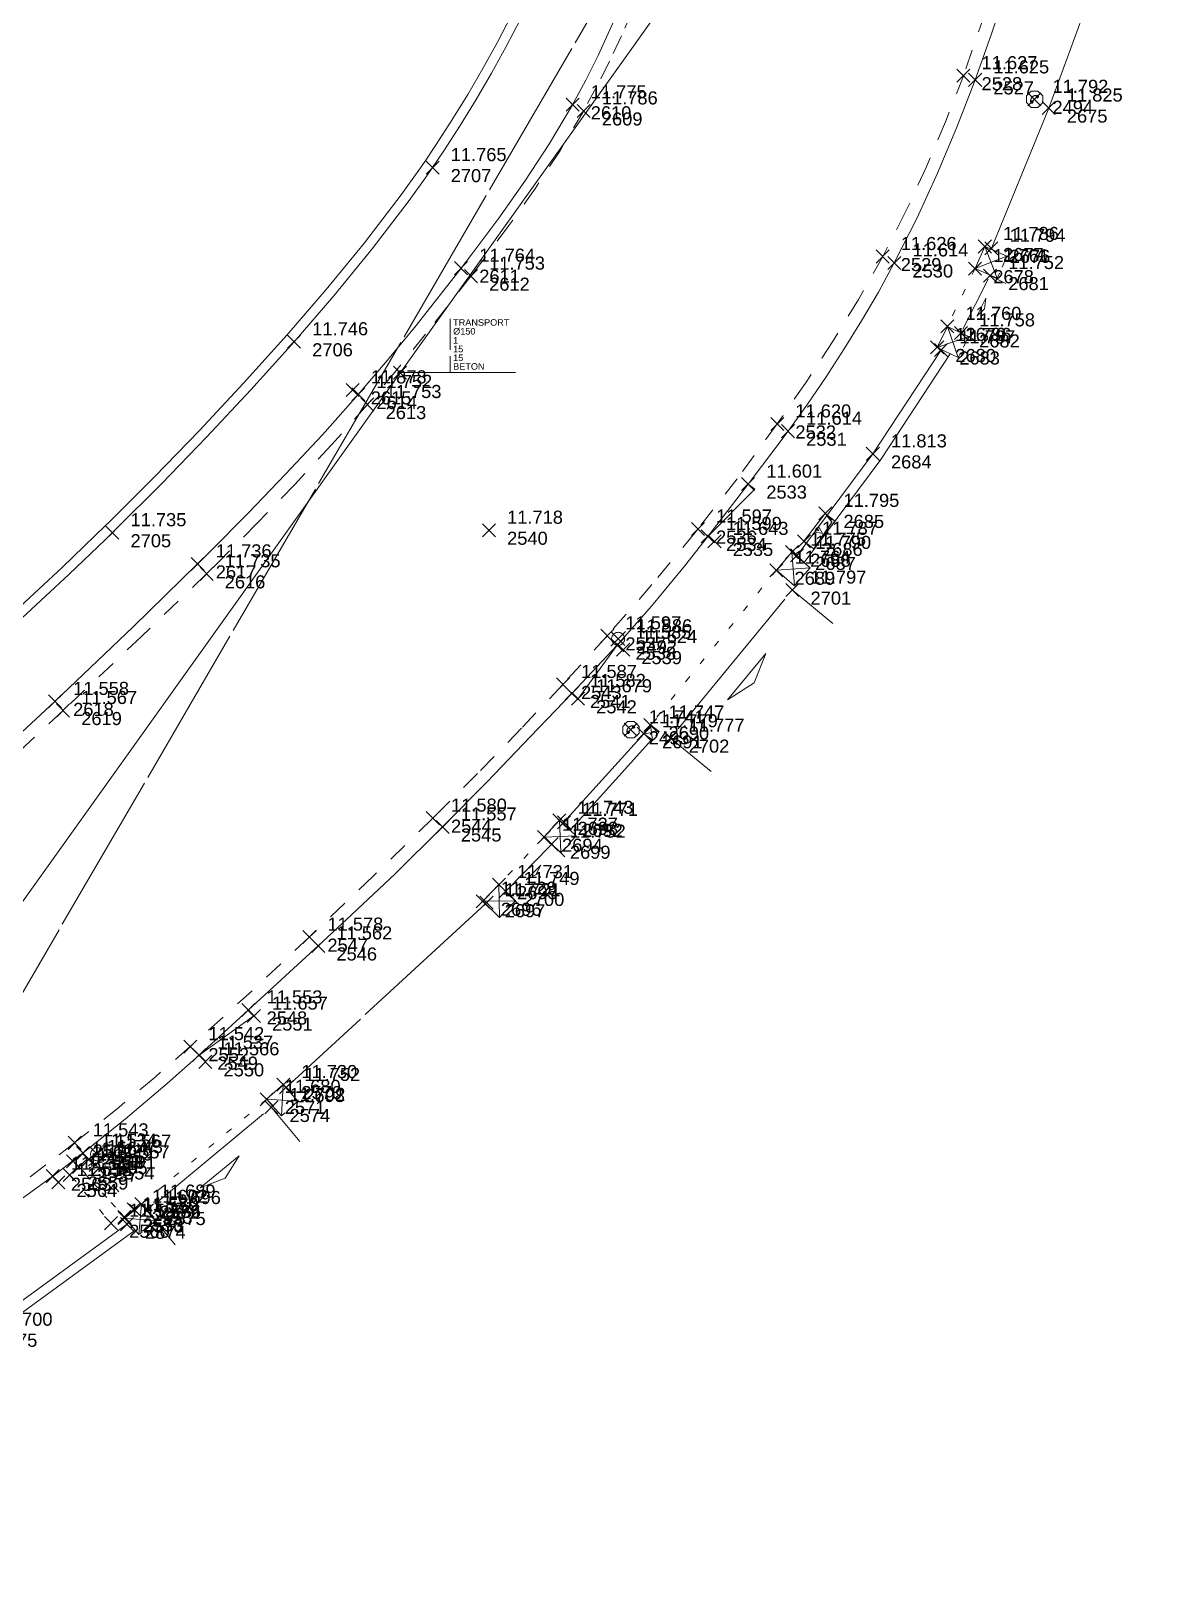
# Model space of a CAD drawing. Header units: metres. Extents: x 1224602 to 1224842, y 7187490 to 7187733.
# Drawn here: x 1224822.01 to 1224839.08, y 7187606.81 to 7187630.63 of the extents above; entities that cross this region are included whole.
import ezdxf

# ---------------------------------------------------------------- set-up
doc = ezdxf.new("R2010")
doc.units = ezdxf.units.M
doc.header["$PDMODE"] = 3
doc.header["$PDSIZE"] = 0.1
for name, pattern in [('LL_0822', [2.5, 2.5, 0]), ('LL_0824', [0.35, 0.1, -0.25]), ('LL_0827', [0.2, 0.1, -0.1]), ('LL_0829', [0.6, 0.3, -0.3]), ('SL_1146', [2.5, 2.5, 0]), ('Socle_Continu', [2.5, 2.5, 0]), ('YL_2901', [2.5, 2.5, 0])]:
    doc.linetypes.add(name, pattern=pattern)
for name, color, linetype, lineweight in [('CLOTU_SCS', 212, 'Socle_Continu', 13), ('EAUPO_SCS', 140, 'Socle_Continu', 13), ('GAZFL_SCS', 40, 'Socle_Continu', 13), ('SIGTA_SCI', 7, 'Socle_Continu', 13), ('SIGTM_SCI', 1, 'Socle_Continu', 13), ('SIGTO_SCI', 255, 'Socle_Continu', 13), ('TELEC_SCS', 3, 'Socle_Continu', 13), ('VOIRI_SCS', 7, 'Socle_Continu', 13)]:
    doc.layers.add(name, color=color, linetype=linetype, lineweight=lineweight)
for name, color, linetype, lineweight, true_color in [('EAUUS_SCI', 7, 'Socle_Continu', 13, 0x7f3f00), ('EAUUS_SCT', 7, 'Socle_Continu', 13, 0x7f3f00), ('SIGTS_PSS', 7, 'Socle_Continu', 13, 0x9966cc)]:
    doc.layers.add(name, color=color, linetype=linetype, lineweight=lineweight, true_color=true_color)
doc.styles.get("Standard").update_dxf_attribs({"font": 'arial.ttf'})
doc.linetypes.add('CL_0181', pattern='A,3,-0.15,0.4,-0.381,["eu",Standard,S=0.254,R=0,X=-0.2,Y=-0.1],-0.381,0.4,-0.15', length=4.862)

# ---------------------------------------------------------------- blocks, each defined once
blk = doc.blocks.new('YP_1521')
at = {"layer": 'SIGTO_SCI', "color": 7, "linetype": 'Socle_Continu'}
blk.add_point((0, 0), dxfattribs=at)
at = {"layer": 'SIGTA_SCI', "linetype": 'Socle_Continu'}
blk.add_attdef('ALT', (0.278, 0.099), '', height=0.2, dxfattribs=at)
at = {"layer": 'SIGTA_SCI', "linetype": 'Socle_Continu', "flags": 9}
blk.add_attdef('CALQUE_ALT', (1.69, -1.18), '', height=0.2, dxfattribs=at)
at = {"layer": 'SIGTM_SCI', "linetype": 'Socle_Continu'}
blk.add_attdef('MAT', (0.278, -0.223), '', height=0.2, dxfattribs=at)
at = {"layer": 'SIGTM_SCI', "linetype": 'Socle_Continu', "flags": 9}
blk.add_attdef('CALQUE_MAT', (1.69, -1.501), '', height=0.2, dxfattribs=at)
at = {"layer": 'SIGTO_SCI', "linetype": 'Socle_Continu', "flags": 9}
for tag, p in [('ID', (1.69, 0.105)), ('NATURE', (1.69, -0.216)), ('FAMILLE', (1.69, -0.538)), ('CALQUE', (1.69, -0.859)), ('PCRS', (1.69, -1.823))]:
    blk.add_attdef(tag, p, '', height=0.2, dxfattribs=at)
blk = doc.blocks.new('AP_0001')
at = {"layer": 'EAUPO_SCS', "linetype": 'Socle_Continu'}
blk.add_line((0.113, 0.113), (-0.113, -0.113), dxfattribs=at)
blk.add_circle((0, 0), 0.1, dxfattribs=at)
at = {"layer": 'EAUPO_SCS', "linetype": 'Socle_Continu', "flags": 9}
for tag, p in [('ID', (0.809, 0.507)), ('NATURE', (0.809, 0.186)), ('FAMILLE', (0.809, -0.135)), ('CALQUE', (0.809, -0.456)), ('PCRS', (0.809, -0.778))]:
    blk.add_attdef(tag, p, '', height=0.2, dxfattribs=at)
blk = doc.blocks.new('IP_0641')
at = {"layer": 'TELEC_SCS', "linetype": 'Socle_Continu'}
h = blk.add_hatch(color=256, dxfattribs=at)
edge = h.paths.add_edge_path()
edge.add_ellipse((0.09, 0.082), major_axis=(0.0254, 0.0254), ratio=1, start_angle=269.1533, end_angle=449.1533, ccw=False)
edge.add_ellipse((0.09, 0.082), major_axis=(0.0254, 0.0254), ratio=1, start_angle=89.1533, end_angle=269.1533, ccw=False)
h = blk.add_hatch(color=256, dxfattribs=at)
edge = h.paths.add_edge_path()
edge.add_ellipse((-0.074, -0.082), major_axis=(0.0254, 0.0254), ratio=1, start_angle=269.0978, end_angle=449.0978, ccw=False)
edge.add_ellipse((-0.074, -0.082), major_axis=(0.0254, 0.0254), ratio=1, start_angle=89.0978, end_angle=269.0978, ccw=False)
at = {"layer": 'TELEC_SCS', "linetype": 'Socle_Continu', "flags": 128}
blk.add_lwpolyline([(0.109, -0.25), (0.257, -0.102), (0.257, 0.102), (0.109, 0.25), (-0.094, 0.25), (-0.243, 0.102), (-0.243, -0.102), (-0.094, -0.25)], close=True, dxfattribs=at)
at = {"layer": 'TELEC_SCS', "linetype": 'Socle_Continu'}
for points in [[(0.09, 0.118, 0.04668), (0.058, 0.121, 0.098491), (-0.007, 0.108, 0.098491), (-0.063, 0.071, 0.098491), (-0.1, 0.015, 0.098491), (-0.113, -0.05, 0.04668), (-0.11, -0.082, 0.098491)], [(0.065, 0.108, 0.003694), (0.065, 0.107, 0.098491), (0.057, 0.096, 0.098491), (0.054, 0.082, 0.098491), (0.057, 0.068, 0.098491), (0.065, 0.057, 0.098491), (0.076, 0.049, 0.098491), (0.09, 0.046, 0.098491), (0.104, 0.049, 0.094763), (0.115, 0.056, 0.098491)], [(0.115, 0.056, 0.003694), (0.115, 0.057, 0.098491), (0.123, 0.068, 0.098491), (0.126, 0.082, 0.098491), (0.123, 0.096, 0.098491), (0.115, 0.107, 0.098491), (0.104, 0.115, 0.098491), (0.09, 0.118, 0.098491), (0.076, 0.115, 0.094763), (0.065, 0.108, 0.098491)], [(-0.099, -0.056, 0.003937), (-0.1, -0.057, 0.098491), (-0.107, -0.068, 0.098491), (-0.11, -0.082, 0.098491), (-0.107, -0.096, 0.098491), (-0.1, -0.107, 0.098491), (-0.088, -0.115, 0.098491), (-0.074, -0.118, 0.098491), (-0.06, -0.115, 0.094518), (-0.049, -0.108, 0.098491)], [(-0.049, -0.108, 0.003937), (-0.049, -0.107, 0.098491), (-0.041, -0.096, 0.098491), (-0.038, -0.082, 0.098491), (-0.041, -0.068, 0.098491), (-0.049, -0.057, 0.098491), (-0.06, -0.049, 0.098491), (-0.074, -0.046, 0.098491), (-0.088, -0.049, 0.094518), (-0.099, -0.056, 0.098491)]]:
    blk.add_lwpolyline(points, format="xyb", dxfattribs=at)
at = {"layer": 'TELEC_SCS', "linetype": 'Socle_Continu', "flags": 9}
for tag, p in [('ID', (0.795, 0.57)), ('NATURE', (0.795, 0.248)), ('FAMILLE', (0.795, -0.073)), ('CALQUE', (0.795, -0.394)), ('PCRS', (0.795, -0.715))]:
    blk.add_attdef(tag, p, '', height=0.2, dxfattribs=at)
blk = doc.blocks.new('LP_0841')
at = {"layer": 'VOIRI_SCS', "linetype": 'Socle_Continu', "flags": 128}
blk.add_lwpolyline([(0, 0), (0, 0.5), (1, 0)], dxfattribs=at)
at = {"layer": 'VOIRI_SCS', "linetype": 'Socle_Continu', "flags": 9}
for tag, p in [('ID', (1.428, 0.548)), ('NATURE', (1.428, 0.227)), ('FAMILLE', (1.428, -0.095)), ('CALQUE', (1.428, -0.416)), ('PCRS', (1.428, -0.737))]:
    blk.add_attdef(tag, p, '', height=0.2, dxfattribs=at)
blk = doc.blocks.new('LP_0842')
at = {"layer": 'VOIRI_SCS', "linetype": 'Socle_Continu', "flags": 128}
blk.add_lwpolyline([(1, 0), (1, 0.5), (0, 0)], dxfattribs=at)
at = {"layer": 'VOIRI_SCS', "linetype": 'Socle_Continu', "flags": 9}
for tag, p in [('ID', (1.488, 0.614)), ('NATURE', (1.488, 0.292)), ('FAMILLE', (1.488, -0.029)), ('CALQUE', (1.488, -0.35)), ('PCRS', (1.488, -0.672))]:
    blk.add_attdef(tag, p, '', height=0.2, dxfattribs=at)
blk = doc.blocks.new('SP_1162')
at = {"layer": 'CLOTU_SCS', "linetype": 'Socle_Continu'}
for p, q in [((0, 0), (1, 1)), ((0, 1), (1, 0))]:
    blk.add_line(p, q, dxfattribs=at)
at = {"layer": 'CLOTU_SCS', "linetype": 'Socle_Continu', "flags": 128}
blk.add_lwpolyline([(1, 0), (0, 0), (0, 1), (1, 1)], close=True, dxfattribs=at)
at = {"layer": 'CLOTU_SCS', "linetype": 'Socle_Continu', "flags": 9}
for tag, p in [('NATURE', (1.089, -0.022)), ('ID', (1.089, 0.299)), ('CALQUE', (1.089, -0.665)), ('FAMILLE', (1.089, -0.344)), ('PCRS', (1.089, -0.986))]:
    blk.add_attdef(tag, p, '', height=0.2, dxfattribs=at)
blk = doc.blocks.new('SP_1161')
at = {"layer": 'CLOTU_SCS', "linetype": 'Socle_Continu'}
for p, q in [((0, 0), (0, 0.2745)), ((1, 0.2745), (1, 0)), ((0.5, 0.1545), (0.3438, 0.103)), ((0.3438, 0.103), (0.6563, 0.103)), ((0.6563, 0.103), (0.5, 0.1545)), ((0.0625, 0), (0.9375, 0))]:
    blk.add_line(p, q, dxfattribs=at)
at = {"layer": 'CLOTU_SCS', "linetype": 'Socle_Continu', "flags": 9}
for tag, p in [('ID', (1.3598, 0.3853)), ('NATURE', (1.3598, 0.0641)), ('FAMILLE', (1.3598, -0.2572)), ('CALQUE', (1.3598, -0.5785)), ('PCRS', (1.3598, -0.8998))]:
    blk.add_attdef(tag, p, '', height=0.2, dxfattribs=at)
blk = doc.blocks.new('JP_0703')
at = {"layer": 'GAZFL_SCS', "linetype": 'Socle_Continu'}
blk.add_hatch(color=256, dxfattribs=at).paths.add_polyline_path([(0, 0), (0, 0.359), (1, 0.359), (0.088, 0.3)])
h = blk.add_hatch(color=256, dxfattribs=at)
edge = h.paths.add_edge_path()
edge.add_line((0.505, 0.179), (0.471, 0.106))
edge.add_line((0.471, 0.106), (0.471, 0.096))
edge.add_ellipse((0.505, 0.099), major_axis=(-0.0336, 0), ratio=0.758629, start_angle=5.446, end_angle=174.554)
edge.add_line((0.538, 0.096), (0.538, 0.106))
edge.add_line((0.538, 0.106), (0.505, 0.179))
at = {"layer": 'GAZFL_SCS', "linetype": 'Socle_Continu', "flags": 128}
blk.add_lwpolyline([(0, 0.359), (0, 0), (1, 0), (1, 0.359)], close=True, dxfattribs=at)
at = {"layer": 'GAZFL_SCS', "linetype": 'Socle_Continu'}
blk.add_lwpolyline([(0, 0), (0, 0.359), (1, 0.359), (0.088, 0.3)], close=True, dxfattribs=at)
blk.add_lwpolyline([(0.578, 0.106), (0.578, 0.124), (0.505, 0.281), (0.432, 0.124), (0.432, 0.106, 0.066358), (0.436, 0.095, 0.1059), (0.452, 0.076, 0.086348), (0.476, 0.064, 0.076263), (0.505, 0.059, 0.076263), (0.534, 0.064, 0.086348), (0.557, 0.076, 0.1059), (0.574, 0.095, 0.066358)], format="xyb", close=True, dxfattribs=at)
at = {"layer": 'GAZFL_SCS', "linetype": 'Socle_Continu', "flags": 9}
for tag, p in [('ID', (1.013, 0.696)), ('NATURE', (1.013, 0.374)), ('FAMILLE', (1.013, 0.053)), ('CALQUE', (1.013, -0.268)), ('PCRS', (1.013, -0.589))]:
    blk.add_attdef(tag, p, '', height=0.2, dxfattribs=at)
blk = doc.blocks.new('*U99')
at = {"layer": 'EAUUS_SCI', "linetype": 'Socle_Continu'}
blk.add_line((2.533, 0), (0, 0), dxfattribs=at)
at = {"layer": 'EAUUS_SCI', "linetype": 'Socle_Continu', "flags": 128}
blk.add_lwpolyline([(3.533, 0), (1.533, 0), (1.533, 1.639)], dxfattribs=at)
at = {"layer": 'EAUUS_SCI', "linetype": 'Socle_Continu'}
blk.add_point((0, 0), dxfattribs=at)
for tag, p in [('TYPE', (1.622, 1.433)), ('DIAM', (1.622, 1.163)), ('NBR', (1.622, 0.885)), ('LARG', (1.622, 0.619)), ('HAUT', (1.622, 0.353)), ('MATER', (1.622, 0.087))]:
    blk.add_attdef(tag, p, '', height=0.2, dxfattribs=at)
at = {"layer": 'EAUUS_SCI', "linetype": 'Socle_Continu', "flags": 9}
for tag, p in [('ID', (2.47, 1.418)), ('NATURE', (2.47, 1.097)), ('FAMILLE', (2.47, 0.776)), ('CALQUE', (2.47, 0.454))]:
    blk.add_attdef(tag, p, '', height=0.2, dxfattribs=at)

msp = doc.modelspace()

# ---------------------------------------------------------------- linework, layer by layer
at = {"layer": 'CLOTU_SCS', "linetype": 'SL_1146'}
for points in [[(1224839.079, 7187634.349, 11.71), (1224838.643, 7187632.383, 11.814), (1224838.368, 7187631.6, 11.811), (1224837.577, 7187629.454, 11.825), (1224836.695, 7187627.294, 11.793)], [(1224821.763, 7187621.758, 11.739), (1224822.486, 7187622.431, 11.738), (1224823.145, 7187623.065, 11.737), (1224823.197, 7187623.115, 11.737), (1224823.897, 7187623.812, 11.739), (1224824.584, 7187624.521, 11.742), (1224825.257, 7187625.243, 11.744), (1224825.918, 7187625.978, 11.747), (1224826.523, 7187626.678, 11.751), (1224827.109, 7187627.393, 11.757), (1224827.67, 7187628.127, 11.762), (1224827.938, 7187628.501, 11.764), (1224828.025, 7187628.628, 11.765), (1224828.196, 7187628.881, 11.767), (1224828.446, 7187629.268, 11.77), (1224828.687, 7187629.661, 11.773), (1224828.919, 7187630.06, 11.776), (1224829.141, 7187630.464, 11.779), (1224829.355, 7187630.873, 11.782)], [(1224821.865, 7187621.647, 11.734), (1224822.589, 7187622.322, 11.733), (1224823.25, 7187622.957, 11.735), (1224823.302, 7187623.009, 11.735), (1224824.004, 7187623.707, 11.738), (1224824.692, 7187624.418, 11.741), (1224825.368, 7187625.142, 11.743), (1224826.03, 7187625.878, 11.746), (1224826.638, 7187626.582, 11.751), (1224827.227, 7187627.3, 11.757), (1224827.79, 7187628.038, 11.762), (1224828.06, 7187628.415, 11.764), (1224828.149, 7187628.543, 11.765), (1224828.321, 7187628.799, 11.767), (1224828.573, 7187629.189, 11.77), (1224828.816, 7187629.584, 11.773), (1224829.049, 7187629.986, 11.776), (1224829.274, 7187630.393, 11.779), (1224829.489, 7187630.805, 11.782)], [(1224835.935, 7187625.76, 11.786), (1224834.886, 7187624.163, 11.813), (1224833.727, 7187622.61, 11.79), (1224833.719, 7187622.599, 11.789)], [(1224836.071, 7187625.694, 11.796), (1224835.009, 7187624.077, 11.796), (1224833.833, 7187622.5, 11.796)], [(1224831.382, 7187619.881, 11.779), (1224830.16, 7187618.526, 11.771), (1224830.144, 7187618.507, 11.768)], [(1224831.504, 7187619.791, 11.778), (1224830.254, 7187618.406, 11.759)], [(1224828.957, 7187617.279, 11.721), (1224825.909, 7187614.47, 11.752), (1224825.906, 7187614.467, 11.751)], [(1224823.502, 7187612.4, 11.597), (1224821.202, 7187610.725, 11.7), (1224819.367, 7187609.589, 11.675), (1224818.339, 7187608.954, 11.655), (1224818.332, 7187608.95, 11.654)], [(1224823.599, 7187612.284, 11.654), (1224821.285, 7187610.601, 11.654), (1224819.446, 7187609.462, 11.654), (1224818.414, 7187608.824, 11.654)]]:
    msp.add_polyline3d(points, dxfattribs=at)
at = {"layer": 'EAUUS_SCT', "linetype": 'CL_0181'}
msp.add_polyline3d([(1224837.324, 7187638.945, 10.44), (1224817.982, 7187611.869, 10.2)], dxfattribs=at)
at = {"layer": 'SIGTS_PSS', "linetype": 'YL_2901'}
msp.add_polyline3d([(1224718.643, 7187594.665, 11.273), (1224724.194, 7187641.786, 11.605), (1224743.464, 7187686.347, 12.019), (1224774.759, 7187705.496, 12.369), (1224807.6, 7187693.028, 12.688), (1224838.124, 7187643.847, 11.839), (1224818.746, 7187610.542, 11.62), (1224772.174, 7187599.12, 11.427)], close=True, dxfattribs=at)
at = {"layer": 'VOIRI_SCS', "linetype": 'LL_0822'}
for points in [[(1224836.943, 7187631.311, 11.671), (1224836.702, 7187630.589, 11.67), (1224836.447, 7187629.871, 11.626), (1224836.173, 7187629.16, 11.654), (1224835.878, 7187628.457, 11.656), (1224835.559, 7187627.764, 11.654), (1224835.215, 7187627.084, 11.614), (1224834.971, 7187626.639, 11.648), (1224834.715, 7187626.2, 11.644), (1224834.449, 7187625.768, 11.638), (1224834.172, 7187625.343, 11.632), (1224833.885, 7187624.924, 11.623), (1224833.589, 7187624.511, 11.614), (1224832.978, 7187623.701, 11.601), (1224832.361, 7187622.9, 11.599), (1224832.004, 7187622.447, 11.606), (1224831.499, 7187621.833, 11.608), (1224830.976, 7187621.236, 11.585), (1224830.28, 7187620.498, 11.582), (1224829.648, 7187619.837, 11.608), (1224828.98, 7187619.142, 11.606), (1224828.304, 7187618.455, 11.557), (1224827.575, 7187617.74, 11.561), (1224826.834, 7187617.038, 11.562), (1224826.4, 7187616.635, 11.562), (1224825.332, 7187615.656, 11.553), (1224824.578, 7187614.965, 11.537), (1224824.09, 7187614.531, 11.547), (1224823.452, 7187613.988, 11.557), (1224822.799, 7187613.464, 11.534), (1224822.337, 7187613.112, 11.531), (1224822.116, 7187612.948, 11.53), (1224821.421, 7187612.449, 11.526)], [(1224831.034, 7187631.034, 11.791), (1224830.683, 7187630.259, 11.784), (1224830.494, 7187629.878, 11.78), (1224830.292, 7187629.504, 11.775), (1224829.941, 7187628.912, 11.77), (1224829.563, 7187628.335, 11.767), (1224829.163, 7187627.771, 11.765), (1224828.749, 7187627.217, 11.764), (1224828.586, 7187627.004, 11.764), (1224827.897, 7187626.129, 11.758), (1224827.459, 7187625.596, 11.754), (1224827.012, 7187625.072, 11.752), (1224826.463, 7187624.456, 11.802), (1224825.9, 7187623.852, 11.776), (1224825.327, 7187623.257, 11.756), (1224824.746, 7187622.67, 11.74), (1224824.554, 7187622.48, 11.736), (1224823.566, 7187621.515, 11.655), (1224822.372, 7187620.376, 11.558), (1224821.202, 7187619.29, 11.585)]]:
    msp.add_polyline3d(points, dxfattribs=at)
at = {"layer": 'VOIRI_SCS', "linetype": 'LL_0829'}
for points in [[(1224831.21, 7187630.951, 11.796), (1224831.038, 7187630.558, 11.793), (1224830.856, 7187630.169, 11.79), (1224830.665, 7187629.786, 11.788), (1224830.462, 7187629.41, 11.786), (1224830.105, 7187628.811, 11.777), (1224829.722, 7187628.228, 11.769), (1224829.318, 7187627.657, 11.762), (1224828.9, 7187627.096, 11.756), (1224828.737, 7187626.882, 11.753), (1224828.042, 7187625.992, 11.753), (1224827.603, 7187625.45, 11.753), (1224827.153, 7187624.918, 11.753), (1224826.605, 7187624.3, 11.748), (1224826.043, 7187623.696, 11.744), (1224825.468, 7187623.102, 11.74), (1224824.884, 7187622.518, 11.736), (1224824.691, 7187622.328, 11.735), (1224823.697, 7187621.37, 11.658), (1224822.496, 7187620.237, 11.567), (1224821.31, 7187619.135, 11.566)], [(1224836.603, 7187630.904, 11.631), (1224836.272, 7187629.949, 11.627), (1224836, 7187629.242, 11.631), (1224835.704, 7187628.544, 11.633), (1224835.383, 7187627.857, 11.631), (1224835.037, 7187627.184, 11.626), (1224834.665, 7187626.524, 11.623), (1224834.27, 7187625.878, 11.622), (1224833.854, 7187625.244, 11.621), (1224833.423, 7187624.621, 11.62), (1224832.809, 7187623.782, 11.606), (1224832.21, 7187623.013, 11.597), (1224832.17, 7187622.962, 11.597), (1224831.506, 7187622.162, 11.596), (1224830.822, 7187621.379, 11.597), (1224830.172, 7187620.666, 11.587), (1224830.144, 7187620.635, 11.587), (1224829.51, 7187619.964, 11.586), (1224828.836, 7187619.273, 11.584), (1224828.154, 7187618.59, 11.58), (1224827.24, 7187617.701, 11.578), (1224826.318, 7187616.822, 11.578), (1224826.263, 7187616.77, 11.578), (1224825.388, 7187615.95, 11.557), (1224824.442, 7187615.094, 11.542), (1224823.903, 7187614.627, 11.543), (1224823.355, 7187614.17, 11.544), (1224822.799, 7187613.722, 11.543), (1224822.672, 7187613.622, 11.543), (1224822.234, 7187613.284, 11.541), (1224821.662, 7187612.857, 11.535)]]:
    msp.add_polyline3d(points, dxfattribs=at)
at = {"layer": 'VOIRI_SCS', "linetype": 'LL_0824'}
for points in [[(1224836.451, 7187626.997, 11.761), (1224836.027, 7187626.114, 11.76)], [(1224833.41, 7187622.383, 11.764), (1224831.482, 7187620.015, 11.747)], [(1224829.853, 7187618.299, 11.727), (1224829.165, 7187617.573, 11.731)], [(1224825.61, 7187614.288, 11.68), (1224823.696, 7187612.685, 11.689)], [(1224823.578, 7187612.606, 11.602), (1224822.995, 7187613.285, 11.557), (1224822.89, 7187613.366, 11.543)], [(1224822.595, 7187613.131, 11.558), (1224823.229, 7187612.393, 11.594)]]:
    msp.add_polyline3d(points, dxfattribs=at)
at = {"layer": 'VOIRI_SCS', "linetype": 'LL_0827'}
msp.add_polyline3d([(1224823.433, 7187612.489, 11.58), (1224822.738, 7187613.252, 11.549), (1224822.65, 7187613.339, 11.564)], dxfattribs=at)

# ---------------------------------------------------------------- block references
at = {"layer": 'CLOTU_SCS', "color": 6, "linetype": 'Socle_Continu'}
for p, xscale, yscale, rotation in [((1224836.6, 7187627.336, 11.786), 0.3698083373588613, 0.3698083373588613, 246.2650782314203), ((1224836.027, 7187626.114, 11.76), 0.3586631595353384, 0.3586631595353384, 244.1599569710915), ((1224833.649, 7187622.659, 11.775), 0.3649960157993281, 0.3649960157993281, 229.0926868261107), ((1224831.482, 7187620.015, 11.747), 0.1671140210246928, 0.1671140210246928, 233.4966849341804), ((1224830.09, 7187618.557, 11.743), 0.3502056937604925, 0.3502056937604925, 227.4088495023501), ((1224829.165, 7187617.573, 11.731), 0.3550225753993609, 0.3550225753993609, 225.711768222528), ((1224825.864, 7187614.514, 11.73), 0.3397983715111231, 0.3397983715111231, 221.6780543859003), ((1224823.696, 7187612.685, 11.689), 0.3315624924844636, 0.3315624924844636, 219.8906213098977)]:
    msp.add_blockref('SP_1162', p, dxfattribs=dict(at, xscale=xscale, yscale=yscale, rotation=rotation))
at = {"layer": 'CLOTU_SCS', "linetype": 'Socle_Continu'}
for p, xscale, yscale, rotation in [((1224836.68, 7187626.891, 11.752), 0.9827759384199762, 0.9827759384199762, 243.131567473073), ((1224833.655, 7187622.079, 11.797), 2.933145774162431, 2.933145774162431, 230.5256686078529), ((1224829.973, 7187618.192, 11.752), 1.01153178667836, 1.01153178667836, 225.6133735208943), ((1224825.683, 7187614.164, 11.702), 2.472720178269772, 2.472720178269772, 219.6277875822784)]:
    msp.add_blockref('SP_1161', p, dxfattribs=dict(at, xscale=xscale, yscale=yscale, rotation=rotation))
at = {"layer": 'EAUPO_SCS', "linetype": 'Socle_Continu'}
for p in [(1224830.989, 7187621.333, 11.586), (1224823.017, 7187613.449, 11.567)]:
    msp.add_blockref('AP_0001', p, dxfattribs=at)
at = {"layer": 'EAUUS_SCI', "linetype": 'Socle_Continu', "xscale": 0.5, "yscale": 0.5, "zscale": 0.5}
msp.add_blockref('*U99', (1224827.653, 7187625.407), dxfattribs=at).add_auto_attribs({'TYPE': 'TRANSPORT', 'DIAM': 'Ø150', 'NBR': '1', 'LARG': '15', 'HAUT': '15', 'MATER': 'BETON'})
at = {"layer": 'GAZFL_SCS', "linetype": 'Socle_Continu', "xscale": 0.5380746967729324, "yscale": 0.5380746967729324, "rotation": 232.514107925024}
msp.add_blockref('JP_0703', (1224834.159, 7187623.253, 11.795), dxfattribs=at)
at = {"layer": 'SIGTO_SCI', "linetype": 'Socle_Continu'}
for p, values in [((1224836.272, 7187629.949, 11.627), {'ALT': '11.627', 'MAT': '2528'}), ((1224836.452, 7187629.885, 11.625), {'ALT': '11.625', 'MAT': '2527'}), ((1224830.292, 7187629.504, 11.775), {'ALT': '11.775', 'MAT': '2610'}), ((1224830.462, 7187629.41, 11.786), {'ALT': '11.786', 'MAT': '2609'}), ((1224837.357, 7187629.587, 11.792), {'ALT': '11.792', 'MAT': '2494'}), ((1224837.577, 7187629.454, 11.825), {'ALT': '11.825', 'MAT': '2675'}), ((1224828.149, 7187628.543, 11.765), {'ALT': '11.765', 'MAT': '2707'}), ((1224836.6, 7187627.336, 11.786), {'ALT': '11.786', 'MAT': '2677'}), ((1224836.701, 7187627.308, 11.794), {'ALT': '11.794', 'MAT': '2676'}), ((1224828.586, 7187627.004, 11.764), {'ALT': '11.764', 'MAT': '2611'}), ((1224835.036, 7187627.182, 11.626), {'ALT': '11.626', 'MAT': '2529'}), ((1224835.215, 7187627.084, 11.614), {'ALT': '11.614', 'MAT': '2530'}), ((1224828.737, 7187626.882, 11.753), {'ALT': '11.753', 'MAT': '2612'}), ((1224836.451, 7187626.997, 11.761), {'ALT': '11.761', 'MAT': '2678'}), ((1224836.68, 7187626.891, 11.752), {'ALT': '11.752', 'MAT': '2681'}), ((1224836.027, 7187626.114, 11.76), {'ALT': '11.760', 'MAT': '2679'}), ((1224826.03, 7187625.878, 11.746), {'ALT': '11.746', 'MAT': '2706'}), ((1224836.235, 7187626.014, 11.758), {'ALT': '11.758', 'MAT': '2682'}), ((1224835.871, 7187625.791, 11.786), {'ALT': '11.786', 'MAT': '2680'}), ((1224835.931, 7187625.753, 11.787), {'ALT': '11.787', 'MAT': '2683'}), ((1224826.926, 7187625.142, 11.878), {'ALT': '11.878', 'MAT': '2615'}), ((1224827.012, 7187625.072, 11.752), {'ALT': '11.752', 'MAT': '2614'}), ((1224827.153, 7187624.918, 11.753), {'ALT': '11.753', 'MAT': '2613'}), ((1224833.423, 7187624.621, 11.62), {'ALT': '11.620', 'MAT': '2532'}), ((1224833.588, 7187624.51, 11.614), {'ALT': '11.614', 'MAT': '2531'}), ((1224834.886, 7187624.163, 11.813), {'ALT': '11.813', 'MAT': '2684'}), ((1224832.978, 7187623.701, 11.601), {'ALT': '11.601', 'MAT': '2533'}), ((1224834.159, 7187623.253, 11.795), {'ALT': '11.795', 'MAT': '2685'}), ((1224823.25, 7187622.957, 11.735), {'ALT': '11.735', 'MAT': '2705'}), ((1224829.012, 7187622.995, 11.718), {'ALT': '11.718', 'MAT': '2540'}), ((1224832.21, 7187623.013, 11.597), {'ALT': '11.597', 'MAT': '2536'}), ((1224832.361, 7187622.9, 11.599), {'ALT': '11.599', 'MAT': '2534'}), ((1224832.463, 7187622.824, 11.643), {'ALT': '11.643', 'MAT': '2535'}), ((1224833.831, 7187622.826, 11.787), {'ALT': '11.787', 'MAT': '2686'}), ((1224824.554, 7187622.48, 11.736), {'ALT': '11.736', 'MAT': '2617'}), ((1224833.649, 7187622.659, 11.775), {'ALT': '11.775', 'MAT': '2688'}), ((1224833.727, 7187622.61, 11.79), {'ALT': '11.790', 'MAT': '2687'}), ((1224824.691, 7187622.328, 11.735), {'ALT': '11.735', 'MAT': '2616'}), ((1224833.41, 7187622.383, 11.764), {'ALT': '11.764', 'MAT': '2689'}), ((1224833.655, 7187622.079, 11.797), {'ALT': '11.797', 'MAT': '2701'}), ((1224830.822, 7187621.379, 11.597), {'ALT': '11.597', 'MAT': '2537'}), ((1224830.989, 7187621.333, 11.586), {'ALT': '11.586', 'MAT': '2492'}), ((1224830.976, 7187621.236, 11.585), {'ALT': '11.585', 'MAT': '2538'}), ((1224831.066, 7187621.169, 11.624), {'ALT': '11.624', 'MAT': '2539'}), ((1224830.144, 7187620.635, 11.587), {'ALT': '11.587', 'MAT': '2543'}), ((1224822.372, 7187620.376, 11.558), {'ALT': '11.558', 'MAT': '2618'}), ((1224830.28, 7187620.498, 11.582), {'ALT': '11.582', 'MAT': '2541'}), ((1224830.375, 7187620.416, 11.679), {'ALT': '11.679', 'MAT': '2542'}), ((1224822.496, 7187620.237, 11.567), {'ALT': '11.567', 'MAT': '2619'}), ((1224831.18, 7187619.942, 11.741), {'ALT': '11.741', 'MAT': '2493'}), ((1224831.382, 7187619.881, 11.779), {'ALT': '11.779', 'MAT': '2691'}), ((1224831.482, 7187620.015, 11.747), {'ALT': '11.747', 'MAT': '2690'}), ((1224831.791, 7187619.815, 11.777), {'ALT': '11.777', 'MAT': '2702'}), ((1224828.154, 7187618.59, 11.58), {'ALT': '11.580', 'MAT': '2544'}), ((1224828.304, 7187618.455, 11.557), {'ALT': '11.557', 'MAT': '2545'}), ((1224830.09, 7187618.557, 11.743), {'ALT': '11.743', 'MAT': '2693'}), ((1224830.16, 7187618.526, 11.771), {'ALT': '11.771', 'MAT': '2692'}), ((1224829.853, 7187618.299, 11.727), {'ALT': '11.727', 'MAT': '2694'}), ((1224829.973, 7187618.192, 11.752), {'ALT': '11.752', 'MAT': '2699'}), ((1224829.165, 7187617.573, 11.731), {'ALT': '11.731', 'MAT': '2695'}), ((1224828.917, 7187617.319, 11.729), {'ALT': '11.729', 'MAT': '2696'}), ((1224828.975, 7187617.296, 11.721), {'ALT': '11.721', 'MAT': '2697'}), ((1224829.266, 7187617.469, 11.749), {'ALT': '11.749', 'MAT': '2700'}), ((1224826.263, 7187616.77, 11.578), {'ALT': '11.578', 'MAT': '2547'}), ((1224826.4, 7187616.635, 11.562), {'ALT': '11.562', 'MAT': '2546'}), ((1224825.332, 7187615.656, 11.553), {'ALT': '11.553', 'MAT': '2548'}), ((1224825.415, 7187615.562, 11.657), {'ALT': '11.657', 'MAT': '2551'}), ((1224824.442, 7187615.094, 11.542), {'ALT': '11.542', 'MAT': '2552'}), ((1224824.578, 7187614.965, 11.537), {'ALT': '11.537', 'MAT': '2549'}), ((1224824.673, 7187614.862, 11.566), {'ALT': '11.566', 'MAT': '2550'}), ((1224825.864, 7187614.514, 11.73), {'ALT': '11.730', 'MAT': '2570'}), ((1224825.909, 7187614.47, 11.752), {'ALT': '11.752', 'MAT': '2698'}), ((1224825.61, 7187614.288, 11.68), {'ALT': '11.680', 'MAT': '2571'}), ((1224825.683, 7187614.164, 11.702), {'ALT': '11.702', 'MAT': '2574'}), ((1224822.672, 7187613.622, 11.543), {'ALT': '11.543', 'MAT': '2562'}), ((1224822.799, 7187613.464, 11.534), {'ALT': '11.534', 'MAT': '2561'}), ((1224823.017, 7187613.449, 11.567), {'ALT': '11.567', 'MAT': '2491'}), ((1224822.65, 7187613.339, 11.564), {'ALT': '11.564', 'MAT': '2558'}), ((1224822.738, 7187613.252, 11.549), {'ALT': '11.549', 'MAT': '2557'}), ((1224822.89, 7187613.366, 11.543), {'ALT': '11.543', 'MAT': '2555'}), ((1224822.995, 7187613.285, 11.557), {'ALT': '11.557', 'MAT': '2554'}), ((1224822.337, 7187613.112, 11.531), {'ALT': '11.531', 'MAT': '2563'}), ((1224822.424, 7187613.017, 11.612), {'ALT': '11.612', 'MAT': '2564'}), ((1224822.595, 7187613.131, 11.558), {'ALT': '11.558', 'MAT': '2559'}), ((1224823.433, 7187612.489, 11.58), {'ALT': '11.580', 'MAT': '2556'}), ((1224823.578, 7187612.606, 11.602), {'ALT': '11.602', 'MAT': '2553'}), ((1224823.696, 7187612.685, 11.689), {'ALT': '11.689', 'MAT': '2572'}), ((1224823.778, 7187612.587, 11.696), {'ALT': '11.696', 'MAT': '2575'}), ((1224823.229, 7187612.393, 11.594), {'ALT': '11.594', 'MAT': '2560'}), ((1224823.441, 7187612.473, 11.579), {'ALT': '11.579', 'MAT': '2573'}), ((1224823.472, 7187612.378, 11.586), {'ALT': '11.586', 'MAT': '2874'}), ((1224821.202, 7187610.725, 11.7), {'ALT': '11.700', 'MAT': '2875'})]:
    msp.add_blockref('YP_1521', p, dxfattribs=at).add_auto_attribs(values)
at = {"layer": 'TELEC_SCS', "linetype": 'Socle_Continu', "xscale": 0.5, "yscale": 0.5, "zscale": 0.5}
for p in [(1224837.357, 7187629.587, 11.792), (1224831.18, 7187619.942, 11.741)]:
    msp.add_blockref('IP_0641', p, dxfattribs=at)
at = {"layer": 'VOIRI_SCS', "linetype": 'Socle_Continu', "xscale": 1.01158727681725, "yscale": 0.2527, "rotation": 232.4037948547405}
msp.add_blockref('LP_0841', (1224832.978, 7187623.701, 11.601), dxfattribs=at)
at = {"layer": 'VOIRI_SCS', "linetype": 'Socle_Continu'}
for name, p, xscale, yscale, zscale, rotation in [('LP_0842', (1224830.976, 7187621.236, 11.585), 1.0142, 0.2527304823860884, 1.99999999116844, 226.6409601594998), ('LP_0841', (1224825.332, 7187615.656, 11.553), 1.0223, 0.2489286770082155, 1.783719701360087, 222.4866463105122)]:
    msp.add_blockref(name, p, dxfattribs=dict(at, xscale=xscale, yscale=yscale, zscale=zscale, rotation=rotation))

doc.saveas('drawing.dxf')
